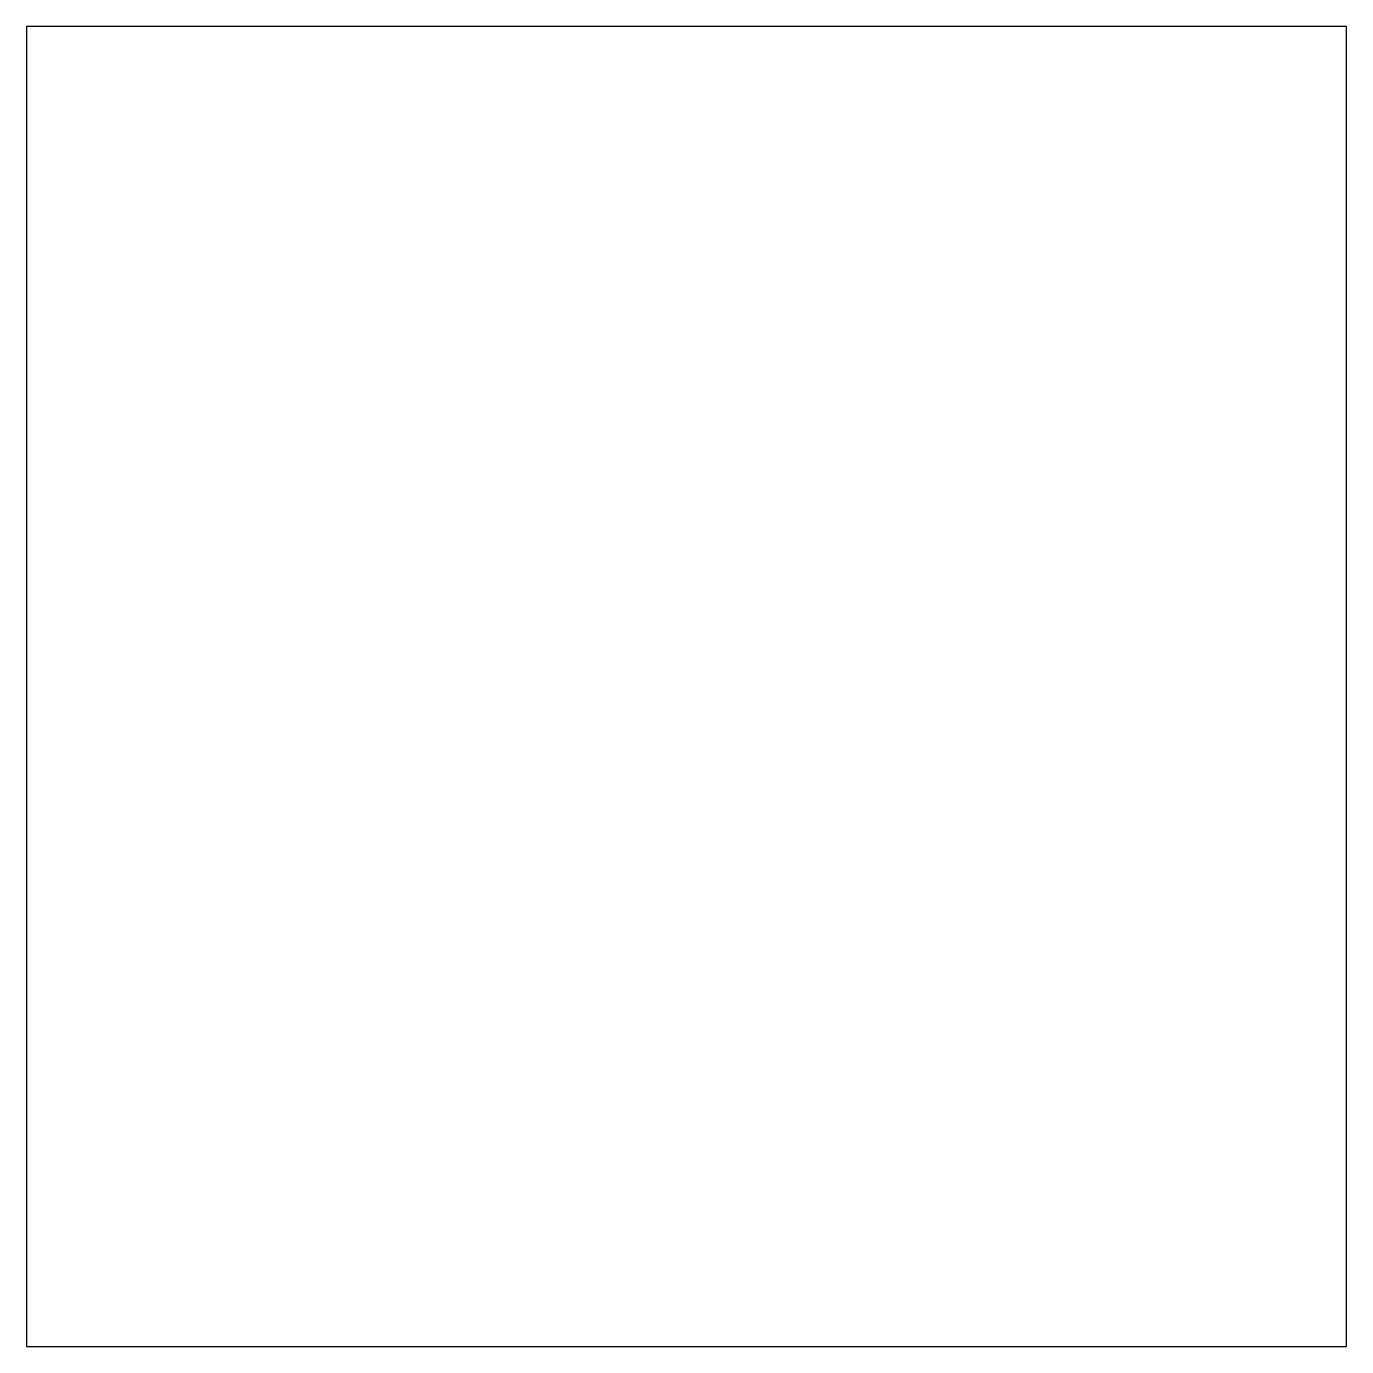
# Model space of a CAD drawing. Extents: x -23 to 0, y 0 to 23.
import ezdxf

# ---------------------------------------------------------------- set-up
doc = ezdxf.new("R2010")
doc.units = 0
doc.header["$MEASUREMENT"] = 0
doc.layers.get('0').update_dxf_attribs({"linetype": 'CONTINUOUS'})

msp = doc.modelspace()

# ---------------------------------------------------------------- linework, layer by layer
at = {"color": 7}
for p, q in [((0, 23), (-23, 23)), ((-23, 23), (-23, 0)), ((0, 0), (0, 23)), ((-23, 0), (0, 0))]:
    msp.add_line(p, q, dxfattribs=at)

doc.saveas('drawing.dxf')
